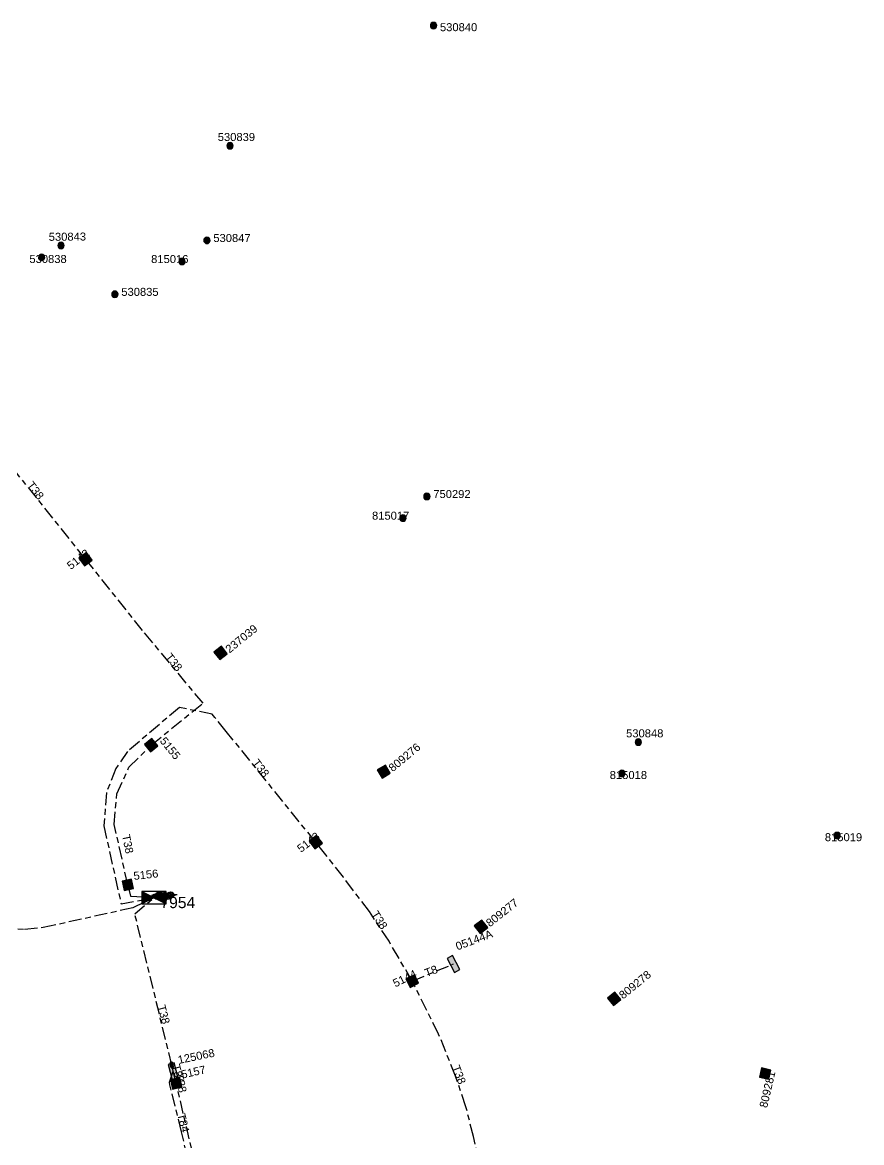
# Model space of a CAD drawing. Header units: metres. Extents: x 301341 to 310479, y 6262403 to 6265281.
# Drawn here: x 307124.1 to 307386.2, y 6264586.2 to 6264936 of the extents above; entities that cross this region are included whole.
import ezdxf
from ezdxf.enums import TextEntityAlignment as Align

# ---------------------------------------------------------------- set-up
doc = ezdxf.new("R2010")
doc.units = ezdxf.units.M
doc.linetypes.add('Cable Exist UG', pattern=[8.2, 4, -1.2, 1.8, -1.2])
doc.layers.get('0').update_dxf_attribs({"color": 6})
for name, color, linetype in [('Equip_LV_EXT', 7, 'Continuous'), ('Mains_LV_EXT', 7, 'Continuous'), ('Sub_SP_EXT', 7, 'Continuous'), ('SupportsOH_SP_TR_HV_LV_SL_EXT', 7, 'Continuous'), ('SupportsUG_SP_LV_EXT', 7, 'Continuous'), ('SupportsUG_SP_LV_SL_EXT', 7, 'Continuous')]:
    doc.layers.add(name, color=color, linetype=linetype)
doc.styles.add('COLUMN_LABEL', font='arial.ttf')
doc.styles.add('iecARIAL', font='arial.ttf', dxfattribs={"height": 2})
doc.styles.add('POLE_LABEL', font='arial.ttf')
doc.styles.get("Standard").update_dxf_attribs({"font": 'arial.ttf'})

# ---------------------------------------------------------------- blocks, each defined once
blk = doc.blocks.new('SUB_PADMOUNT_EXT')
for points in [[(0, 0), (-3.84, 1.92), (-3.84, -1.92)], [(0, 0), (3.84, 1.92), (3.84, -1.92)]]:
    blk.add_hatch(color=256).paths.add_polyline_path(points)
for p, q in [((3.84, 1.92), (-3.84, -1.92)), ((-3.84, 1.92), (3.84, -1.92))]:
    blk.add_line(p, q)
blk.add_lwpolyline([(-3.84, -1.92), (3.84, -1.92), (3.84, 1.92), (-3.84, 1.92)], close=True)
for tag, height, flags, p in [('ASSET_NUM', 3.5, 8, (2, 2)), ('STREET_CODE', 0.2, 9, (1.5, 0)), ('CONSTRUCTED_VOLTAGE', 0.2, 9, (1.5, -0.2)), ('OPERATING_VOLTAGE', 0.2, 9, (1.5, -0.6)), ('ORIENTATION', 0.2, 9, (1.5, -0.8)), ('OWNED_BY', 0.2, 9, (1.5, -1)), ('OPERATED_BY', 0.2, 9, (1.5, -1.2)), ('SECONDARY_VOLTAGE', 0.2, 9, (1.5, -1.6)), ('STATE', 0.2, 9, (1.5, -1.8)), ('SUBSTATION_TYPE', 0.2, 9, (1.5, -2.2)), ('STREETNAME', 0.2, 9, (1.5, -3)), ('SUBURB', 0.2, 9, (1.5, -3.2)), ('NO_PHASES', 0.2, 9, (1.5, -0.4)), ('MAINTAINED_BY', 0.2, 9, (1.5, -1.4)), ('PARENT', 0.2, 9, (1.5, -2)), ('USAGE', 0.2, 9, (1.5, -2.4)), ('LEGEND', 0.2, 9, (1.5, -2.6)), ('LOCATION', 0.2, 9, (1.5, -2.8)), ('NOTES', 0.2, 9, (1.5, -3.4)), ('Z', 0.2, 1, (1.5, -3.6))]:
    blk.add_attdef(tag, text='', height=height, dxfattribs=dict(flags=flags)).set_placement(p, align=Align.MIDDLE_LEFT)
blk = doc.blocks.new('COLUMN_EXT')
blk.add_hatch(color=256).paths.add_polyline_path([(-1.49, 1.48), (-1.49, -1.49), (1.48, -1.49), (1.48, 1.48)])
blk.add_lwpolyline([(-1.49, -1.49), (1.48, -1.49), (1.48, 1.48), (-1.49, 1.48)], close=True)
for tag, height, style, flags, p in [('STRUCTURE_PLANT_NUMBER', 0.2, 'POLE_LABEL', 9, (1.81, 0.03)), ('ASSET_NUM', 2.5, 'COLUMN_LABEL', 8, (2, 2)), ('STREET_CODE', 0.2, 'COLUMN_LABEL', 9, (1.81, -0.2))]:
    blk.add_attdef(tag, text='', height=height, dxfattribs=dict(style=style, flags=flags)).set_placement(p, align=Align.MIDDLE_LEFT)
at = {"flags": 1}
blk.add_attdef('Z', (1.81, -2.35), '', height=0.2, dxfattribs=at)
at = {"flags": 9}
for tag, p in [('COLUMN_TYPE', (1.81, -0.4)), ('OWNED_BY', (1.81, -0.6)), ('STATE', (1.81, -0.8)), ('USAGE', (1.81, -1)), ('STREETNAME', (1.81, -1.6)), ('SUBURB', (1.81, -1.8)), ('LEGEND', (1.81, -1.2)), ('LOCATION', (1.81, -1.4)), ('NOTES', (1.81, -2))]:
    blk.add_attdef(tag, text='', height=0.2, dxfattribs=at).set_placement(p, align=Align.MIDDLE_LEFT)
blk = doc.blocks.new('PILLAR_EXT')
blk.add_hatch(color=256).paths.add_polyline_path([(-2.475, 0.99), (-2.475, -0.99), (2.475, -0.99), (2.475, 0.99)])
blk.add_lwpolyline([(-2.475, -0.99), (2.475, -0.99), (2.475, 0.99), (-2.475, 0.99)], close=True)
at = {"style": 'iecARIAL', "flags": 8}
blk.add_attdef('ASSET_NUM', (1.5, 3.5), '', height=2.5, dxfattribs=at)
for tag, p, flags in [('OWNED_BY', (0, -0.2), 9), ('STATE', (0, -0.4), 9), ('SUPPORT_TYPE', (0, -0.6), 9), ('STREETNAME', (0, -1.8), 9), ('SUBURB', (0, -2), 1), ('USAGE', (0, -0.8), 9), ('LEGEND', (0, -1), 9), ('LOCATION', (0, -1.2), 9), ('NOTES', (0, -1.4), 9), ('PARENT', (0, -1.6), 9)]:
    blk.add_attdef(tag, p, '', height=0.2, dxfattribs=dict(flags=flags))
blk = doc.blocks.new('POLE_EXT')
blk.add_hatch(color=256).paths.add_polyline_path([(-1, 0, 1), (1, 0, 1)])
blk.add_lwpolyline([(-1, 0, 1), (1, 0, 1)], format="xyb", close=True)
for tag, height, flags, p in [('pNumber', 2.5, 8, (-17.84, 2.07)), ('OWNED_BY', 0.2, 9, (1.35, -0.4)), ('SPECIAL_USE', 0.2, 9, (1.35, -0.8)), ('STATE', 0.2, 9, (1.35, -1)), ('cLV', 0.2, 9, (1.35, -1.4)), ('hDepth', 0.2, 9, (1.35, -1.6)), ('hDia', 0.2, 9, (1.35, -1.8)), ('cHV', 0.2, 9, (1.35, -2)), ('cLinedev', 0.2, 9, (1.35, -3.4)), ('PARENT', 0.2, 9, (1.35, -0.6)), ('USAGE', 0.2, 9, (1.35, -1.2)), ('LBRACKET', 0.2, 9, (1.35, -2.2)), ('LExisting', 0.2, 9, (1.35, -2.4)), ('LANTNUMBER', 0.2, 9, (1.35, -2.6)), ('LOther', 0.2, 9, (1.35, -2.8)), ('LRemove', 0.2, 9, (1.35, -3)), ('LEGEND', 0.2, 9, (1.35, -3.2)), ('LOCATION', 0.2, 9, (1.35, -3.6)), ('pExisting', 0.2, 9, (1.35, -3.8)), ('pFooting', 0.2, 9, (1.35, -4.4)), ('pNew', 0.2, 9, (1.35, -4.6)), ('pRelocate', 0.2, 9, (1.35, -5)), ('pRemove', 0.2, 9, (1.35, -5.2)), ('pReplace', 0.2, 9, (1.35, -5.4)), ('pStay', 0.2, 9, (1.35, -5.6)), ('pType', 0.2, 9, (1.35, -5.8)), ('cspan', 0.2, 9, (1.35, -6)), ('STREETNAME', 0.2, 9, (1.35, -6.2)), ('SUBURB', 0.2, 9, (1.35, -6.4)), ('OPERATED_BY', 0.2, 9, (1.36, -7.01)), ('PFNUMBER', 0.2, 9, (1.35, -4)), ('NEWPFNUMBER', 0.2, 9, (1.35, -4.2)), ('NOTES', 0.2, 9, (1.35, -6.6)), ('MAINTAINED_BY', 0.2, 9, (1.36, -6.81))]:
    blk.add_attdef(tag, text='', height=height, dxfattribs=dict(flags=flags)).set_placement(p, align=Align.MIDDLE_LEFT)
at = {"style": 'POLE_LABEL'}
for tag, height, flags, p in [('STRUCTURE_PLANT_NUMBER', 0.2, 9, (1.35, 0.03)), ('ASSET_NUM', 2.5, 8, (2, 2)), ('STREET_CODE', 0.2, 9, (1.35, -0.2))]:
    blk.add_attdef(tag, text='', height=height, dxfattribs=dict(at, flags=flags)).set_placement(p, align=Align.MIDDLE_LEFT)
at = {"flags": 1}
blk.add_attdef('Z', (1.35, -7.33), '', height=0.2, dxfattribs=at)
blk = doc.blocks.new('LV_STJ_EXT')
h = blk.add_hatch(color=256)
edge = h.paths.add_edge_path()
edge.add_ellipse((-0.59, 0.13), major_axis=(0.226, 0.226), ratio=1, start_angle=45, end_angle=135)
edge.add_line((-0.91, 0.13), (-0.91, -0.13))
edge.add_ellipse((-0.59, -0.13), major_axis=(0.226, 0.226), ratio=1, start_angle=135, end_angle=225)
edge.add_line((-0.59, -0.45), (0.59, -0.45))
edge.add_ellipse((0.59, -0.13), major_axis=(-0.226, 0.226), ratio=1, start_angle=135, end_angle=225)
edge.add_line((0.91, -0.13), (0.91, 0.13))
edge.add_ellipse((0.59, 0.13), major_axis=(-0.226, 0.226), ratio=1, start_angle=225, end_angle=315)
edge.add_line((0.59, 0.45), (-0.59, 0.45))
blk.add_lwpolyline([(-0.91, 0.13), (-0.91, -0.13, 0.414214), (-0.59, -0.45), (0.59, -0.45, 0.414214), (0.91, -0.13), (0.91, 0.13, 0.414214), (0.59, 0.45), (-0.59, 0.45, 0.414214)], format="xyb", close=True)
at = {"flags": 1}
blk.add_attdef('Z', (0, 0), '', height=0.2, dxfattribs=at)
at = {"flags": 9}
for tag, p in [('ORIENTATION', (0, 0)), ('USAGE', (0, -0.2)), ('LEGEND', (0, -0.4)), ('NOTES', (0, -0.6))]:
    blk.add_attdef(tag, text='', height=0.2, dxfattribs=at).set_placement(p, align=Align.MIDDLE_LEFT)
blk = doc.blocks.new('LV_UG_DFUSE_CLOSED_EXT')
for points in [[(1, 0), (0, 0)], [(5.04, 0.73), (2.16, -0.72)], [(5.05, -0.71), (2.16, 0.72)], [(6.2, 0.01), (7.2, 0.01)]]:
    blk.add_lwpolyline(points)
for centre in [(1.8, 0), (5.4, 0.01)]:
    blk.add_circle(centre, 0.8)
at = {"flags": 9}
for tag, p in [('ACTUAL_STATUS', (0, 0)), ('CONSTRUCTED_VOLTAGE', (0, -0.2)), ('OPERATING_VOLTAGE', (0, -0.6)), ('ORIENTATION', (0, -0.8)), ('STATE', (0, -1)), ('SWITCH_TYPE', (0, -1.2)), ('NO_PHASES', (0, -0.4)), ('USAGE', (0, -1.4)), ('NOTES', (0, -1.6))]:
    blk.add_attdef(tag, text='', height=0.2, dxfattribs=at).set_placement(p, align=Align.MIDDLE_LEFT)
at = {"flags": 1}
blk.add_attdef('Z', (0, 0), '', height=0.2, dxfattribs=at)

msp = doc.modelspace()

# ---------------------------------------------------------------- linework, layer by layer
at = {"layer": 'Mains_LV_EXT', "linetype": 'Cable Exist UG'}
for points in [[(307143.78, 6264768.39), (307106.73, 6264814.77), (307103.18, 6264816.95), (307097.07, 6264819.11)], [(307164.25, 6264710.32), (307180.49, 6264723.36), (307161.6, 6264746.14), (307143.78, 6264768.39)], [(307215.7, 6264679.98), (307187.77, 6264714.6), (307184.18, 6264718.95), (307183.31, 6264719.98), (307173.12, 6264722.05), (307156.93, 6264708.36), (307153.25, 6264702.97), (307150.32, 6264695.55), (307149.5, 6264685.06), (307154.87, 6264660.78), (307165.17, 6264662.64)], [(307156.99, 6264666.69), (307152.75, 6264685.48), (307153.57, 6264695.08), (307157.36, 6264703.39), (307164.25, 6264710.32)], [(307245.87, 6264636.62), (307238.59, 6264649.04), (307232.47, 6264658.29), (307224.33, 6264669.1), (307215.7, 6264679.98)], [(307156.99, 6264666.69), (307157.84, 6264663.18), (307165.17, 6264662.64)], [(307105.27, 6264655.77), (307111.19, 6264654.06), (307117.45, 6264653.05), (307124.76, 6264652.81), (307130.59, 6264653.4), (307158.7, 6264659.63), (307165.17, 6264662.64)], [(307170.74, 6264610.37), (307159.19, 6264657.58), (307165.17, 6264662.64)], [(307245.87, 6264636.62), (307258.74, 6264641.96)], [(307267.46, 6264577.7), (307264.97, 6264588.08), (307262.63, 6264597.37), (307259.4, 6264606.89), (307254.09, 6264620.07), (307245.87, 6264636.62)], [(307171.2, 6264608.5), (307170.72, 6264610.41)], [(307172.11, 6264604.67), (307171.19, 6264608.57)], [(307179.78, 6264558), (307178.05, 6264559.02), (307178.05, 6264559.02), (307178.22, 6264560.89), (307178.35, 6264562.93), (307178.39, 6264564.97), (307178.34, 6264567.01), (307178.2, 6264569.06), (307177.99, 6264571.09), (307177.69, 6264573.13), (307177.32, 6264575.11), (307176.93, 6264576.78), (307176.39, 6264578.59), (307173.74, 6264589.55), (307170.16, 6264604.19), (307169.97, 6264604.99), (307171.21, 6264608.47)], [(307180.21, 6264560.72), (307180.36, 6264566.15), (307179.97, 6264571.35), (307172.11, 6264604.67)]]:
    msp.add_lwpolyline(points, dxfattribs=at)

# ---------------------------------------------------------------- block references
at = {"layer": 'Equip_LV_EXT'}
for p in [(307164.22, 6264662.95), (307164.43, 6264663.31), (307164.76, 6264663.56), (307165.17, 6264663.64)]:
    msp.add_blockref('LV_UG_DFUSE_CLOSED_EXT', p, dxfattribs=at)
at = {"layer": 'Equip_LV_EXT', "rotation": 103.7120093509633}
msp.add_blockref('LV_STJ_EXT', (307170.73, 6264610.39), dxfattribs=at)
at = {"layer": 'Sub_SP_EXT'}
ref = msp.add_blockref('SUB_PADMOUNT_EXT', (307165.17, 6264662.64), dxfattribs=at)
ref.add_attrib('ASSET_NUM', '7954', dxfattribs={"layer": '0', "height": 3.5}).set_placement((307167.17, 6264662.89), align=Align.TOP_LEFT)
at = {"layer": 'SupportsOH_SP_TR_HV_LV_SL_EXT'}
ref = msp.add_blockref('POLE_EXT', (307252.51, 6264935.04), dxfattribs=at)
ref.add_attrib('ASSET_NUM', '530840', dxfattribs={"layer": '0', "height": 2.5, "style": 'POLE_LABEL'}).set_placement((307254.51, 6264935.79), align=Align.TOP_LEFT)
ref = msp.add_blockref('POLE_EXT', (307188.92, 6264897.5), dxfattribs=at)
ref.add_attrib('ASSET_NUM', '530839', dxfattribs={"layer": '0', "height": 2.5, "rotation": 359.9601, "style": 'POLE_LABEL'}).set_placement((307190.92, 6264898.25), align=Align.BOTTOM_CENTER)
ref = msp.add_blockref('POLE_EXT', (307136.13, 6264866.36), dxfattribs=at)
ref.add_attrib('ASSET_NUM', '530843', dxfattribs={"layer": '0', "height": 2.5, "rotation": 0.5174, "style": 'POLE_LABEL'}).set_placement((307138.13, 6264867.11), align=Align.BOTTOM_CENTER)
ref = msp.add_blockref('POLE_EXT', (307181.71, 6264867.95), dxfattribs=at)
ref.add_attrib('ASSET_NUM', '530847', dxfattribs={"layer": '0', "height": 2.5, "style": 'POLE_LABEL'}).set_placement((307183.71, 6264868.7), align=Align.MIDDLE_LEFT)
ref = msp.add_blockref('POLE_EXT', (307130.07, 6264862.65), dxfattribs=at)
ref.add_attrib('ASSET_NUM', '530838', dxfattribs={"layer": '0', "height": 2.5, "style": 'POLE_LABEL'}).set_placement((307132.07, 6264863.4), align=Align.TOP_CENTER)
ref = msp.add_blockref('POLE_EXT', (307173.93, 6264861.37), dxfattribs=at)
ref.add_attrib('ASSET_NUM', '815016', dxfattribs={"layer": '0', "height": 2.5, "style": 'POLE_LABEL'}).set_placement((307175.93, 6264862.12), align=Align.MIDDLE_RIGHT)
ref = msp.add_blockref('POLE_EXT', (307152.96, 6264851.12), dxfattribs=at)
ref.add_attrib('ASSET_NUM', '530835', dxfattribs={"layer": '0', "height": 2.5, "style": 'POLE_LABEL'}).set_placement((307154.96, 6264851.87), align=Align.MIDDLE_LEFT)
ref = msp.add_blockref('POLE_EXT', (307250.43, 6264787.98), dxfattribs=at)
ref.add_attrib('ASSET_NUM', '750292', dxfattribs={"layer": '0', "height": 2.5, "style": 'POLE_LABEL'}).set_placement((307252.43, 6264788.73), align=Align.MIDDLE_LEFT)
ref = msp.add_blockref('POLE_EXT', (307242.94, 6264781.22), dxfattribs=at)
ref.add_attrib('ASSET_NUM', '815017', dxfattribs={"layer": '0', "height": 2.5, "style": 'POLE_LABEL'}).set_placement((307244.94, 6264781.97), align=Align.MIDDLE_RIGHT)
ref = msp.add_blockref('POLE_EXT', (307316.49, 6264711.24), dxfattribs=at)
ref.add_attrib('ASSET_NUM', '530848', dxfattribs={"layer": '0', "height": 2.5, "style": 'POLE_LABEL'}).set_placement((307318.49, 6264711.99), align=Align.BOTTOM_CENTER)
ref = msp.add_blockref('POLE_EXT', (307311.38, 6264701.47), dxfattribs=at)
ref.add_attrib('ASSET_NUM', '815018', dxfattribs={"layer": '0', "height": 2.5, "style": 'POLE_LABEL'}).set_placement((307313.38, 6264702.22), align=Align.TOP_CENTER)
ref = msp.add_blockref('POLE_EXT', (307378.58, 6264682.05), dxfattribs=at)
ref.add_attrib('ASSET_NUM', '815019', dxfattribs={"layer": '0', "height": 2.5, "style": 'POLE_LABEL'}).set_placement((307380.58, 6264682.8), align=Align.TOP_CENTER)
at = {"layer": 'SupportsUG_SP_LV_EXT'}
ref = msp.add_blockref('PILLAR_EXT', (307258.74, 6264641.96), dxfattribs=dict(at, rotation=117.455415219538))
ref.add_attrib('ASSET_NUM', '05144A', dxfattribs={"layer": '0', "height": 2.5, "rotation": 20.6154, "style": 'iecARIAL'}).set_placement((307260.24, 6264645.46), align=Align.BOTTOM_LEFT)
ref = msp.add_blockref('PILLAR_EXT', (307171.15, 6264608.44), dxfattribs=dict(at, rotation=284.2910575629588))
ref.add_attrib('ASSET_NUM', '125068', dxfattribs={"layer": '0', "height": 2.5, "rotation": 11.5903, "style": 'iecARIAL'}).set_placement((307172.65, 6264611.94), align=Align.MIDDLE_LEFT)
at = {"layer": 'SupportsUG_SP_LV_SL_EXT'}
ref = msp.add_blockref('COLUMN_EXT', (307143.78, 6264768.39), dxfattribs=dict(at, rotation=307.7351719000298))
ref.add_attrib('ASSET_NUM', '5142', dxfattribs={"layer": '0', "height": 2.5, "rotation": 37.7714, "style": 'COLUMN_LABEL'}).set_placement((307145.78, 6264769.14), align=Align.BOTTOM_RIGHT)
ref = msp.add_blockref('COLUMN_EXT', (307185.97, 6264739.11), dxfattribs=dict(at, rotation=127.9496374386087))
ref.add_attrib('ASSET_NUM', '237039', dxfattribs={"layer": '0', "height": 2.5, "rotation": 39.1241, "style": 'COLUMN_LABEL'}).set_placement((307187.97, 6264739.86), align=Align.MIDDLE_LEFT)
ref = msp.add_blockref('COLUMN_EXT', (307164.25, 6264710.32), dxfattribs=dict(at, rotation=39.15975543787469))
ref.add_attrib('ASSET_NUM', '5155', dxfattribs={"layer": '0', "height": 2.5, "rotation": 309.1234, "style": 'COLUMN_LABEL'}).set_placement((307166.25, 6264711.07), align=Align.BOTTOM_LEFT)
ref = msp.add_blockref('COLUMN_EXT', (307236.94, 6264702.02), dxfattribs=dict(at, rotation=300.7624250841176))
ref.add_attrib('ASSET_NUM', '809276', dxfattribs={"layer": '0', "height": 2.5, "rotation": 39.7048, "style": 'COLUMN_LABEL'}).set_placement((307238.94, 6264702.77), align=Align.MIDDLE_LEFT)
ref = msp.add_blockref('COLUMN_EXT', (307215.7, 6264679.98), dxfattribs=dict(at, rotation=307.2875918217826))
ref.add_attrib('ASSET_NUM', '5143', dxfattribs={"layer": '0', "height": 2.5, "rotation": 37.3238, "style": 'COLUMN_LABEL'}).set_placement((307217.7, 6264680.73), align=Align.BOTTOM_RIGHT)
ref = msp.add_blockref('COLUMN_EXT', (307156.99, 6264666.69), dxfattribs=dict(at, rotation=102.4073608230405))
ref.add_attrib('ASSET_NUM', '5156', dxfattribs={"layer": '0', "height": 2.5, "rotation": 6.2504, "style": 'COLUMN_LABEL'}).set_placement((307158.99, 6264667.44), align=Align.BOTTOM_LEFT)
ref = msp.add_blockref('COLUMN_EXT', (307267.34, 6264653.59), dxfattribs=dict(at, rotation=308.4741830582075))
ref.add_attrib('ASSET_NUM', '809277', dxfattribs={"layer": '0', "height": 2.5, "rotation": 38.4742, "style": 'COLUMN_LABEL'}).set_placement((307269.34, 6264654.34), align=Align.MIDDLE_LEFT)
ref = msp.add_blockref('COLUMN_EXT', (307245.87, 6264636.62), dxfattribs=dict(at, rotation=296.1394064888313))
ref.add_attrib('ASSET_NUM', '5144', dxfattribs={"layer": '0', "height": 2.5, "rotation": 26.1756, "style": 'COLUMN_LABEL'}).set_placement((307247.87, 6264637.37), align=Align.BOTTOM_RIGHT)
ref = msp.add_blockref('COLUMN_EXT', (307308.91, 6264631.04), dxfattribs=dict(at, rotation=129.2318817484671))
ref.add_attrib('ASSET_NUM', '809278', dxfattribs={"layer": '0', "height": 2.5, "rotation": 39.2319, "style": 'COLUMN_LABEL'}).set_placement((307310.91, 6264631.79), align=Align.MIDDLE_LEFT)
ref = msp.add_blockref('COLUMN_EXT', (307172.11, 6264604.67), dxfattribs=dict(at, rotation=102.413363238037))
ref.add_attrib('ASSET_NUM', '5157', dxfattribs={"layer": '0', "height": 2.5, "rotation": 12.5216, "style": 'COLUMN_LABEL'}).set_placement((307174.11, 6264605.42), align=Align.BOTTOM_LEFT)
ref = msp.add_blockref('COLUMN_EXT', (307356.12, 6264607.71), dxfattribs=dict(at, rotation=347.4581262736157))
ref.add_attrib('ASSET_NUM', '809281', dxfattribs={"layer": '0', "height": 2.5, "rotation": 76.8783, "style": 'COLUMN_LABEL'}).set_placement((307358.12, 6264608.46), align=Align.MIDDLE_RIGHT)

# ---------------------------------------------------------------- texts
at = {"layer": 'Mains_LV_EXT'}
for s, rotation, p in [('T38', 307.4903, (307125.34, 6264791.47)), ('T38', 308.5313, (307168.54, 6264737.77)), ('T38', 307.7619, (307195.74, 6264704.72)), ('T38', 281.5751, (307155.16, 6264682.11)), ('T38', 302.387, (307232.96, 6264657.55)), ('T8', 21.4292, (307250.3, 6264637.85)), ('T38', 284.881, (307166.24, 6264628.77)), ('T84', 284.0379, (307170.77, 6264610.25)), ('T38', 290.7962, (307258.25, 6264609.75)), ('T38', 282.1132, (307171.76, 6264607.45)), ('T84', 283.7364, (307172.42, 6264594.97))]:
    msp.add_text(s, height=2.5, rotation=rotation, dxfattribs=at).set_placement(p)

doc.saveas('drawing.dxf')
